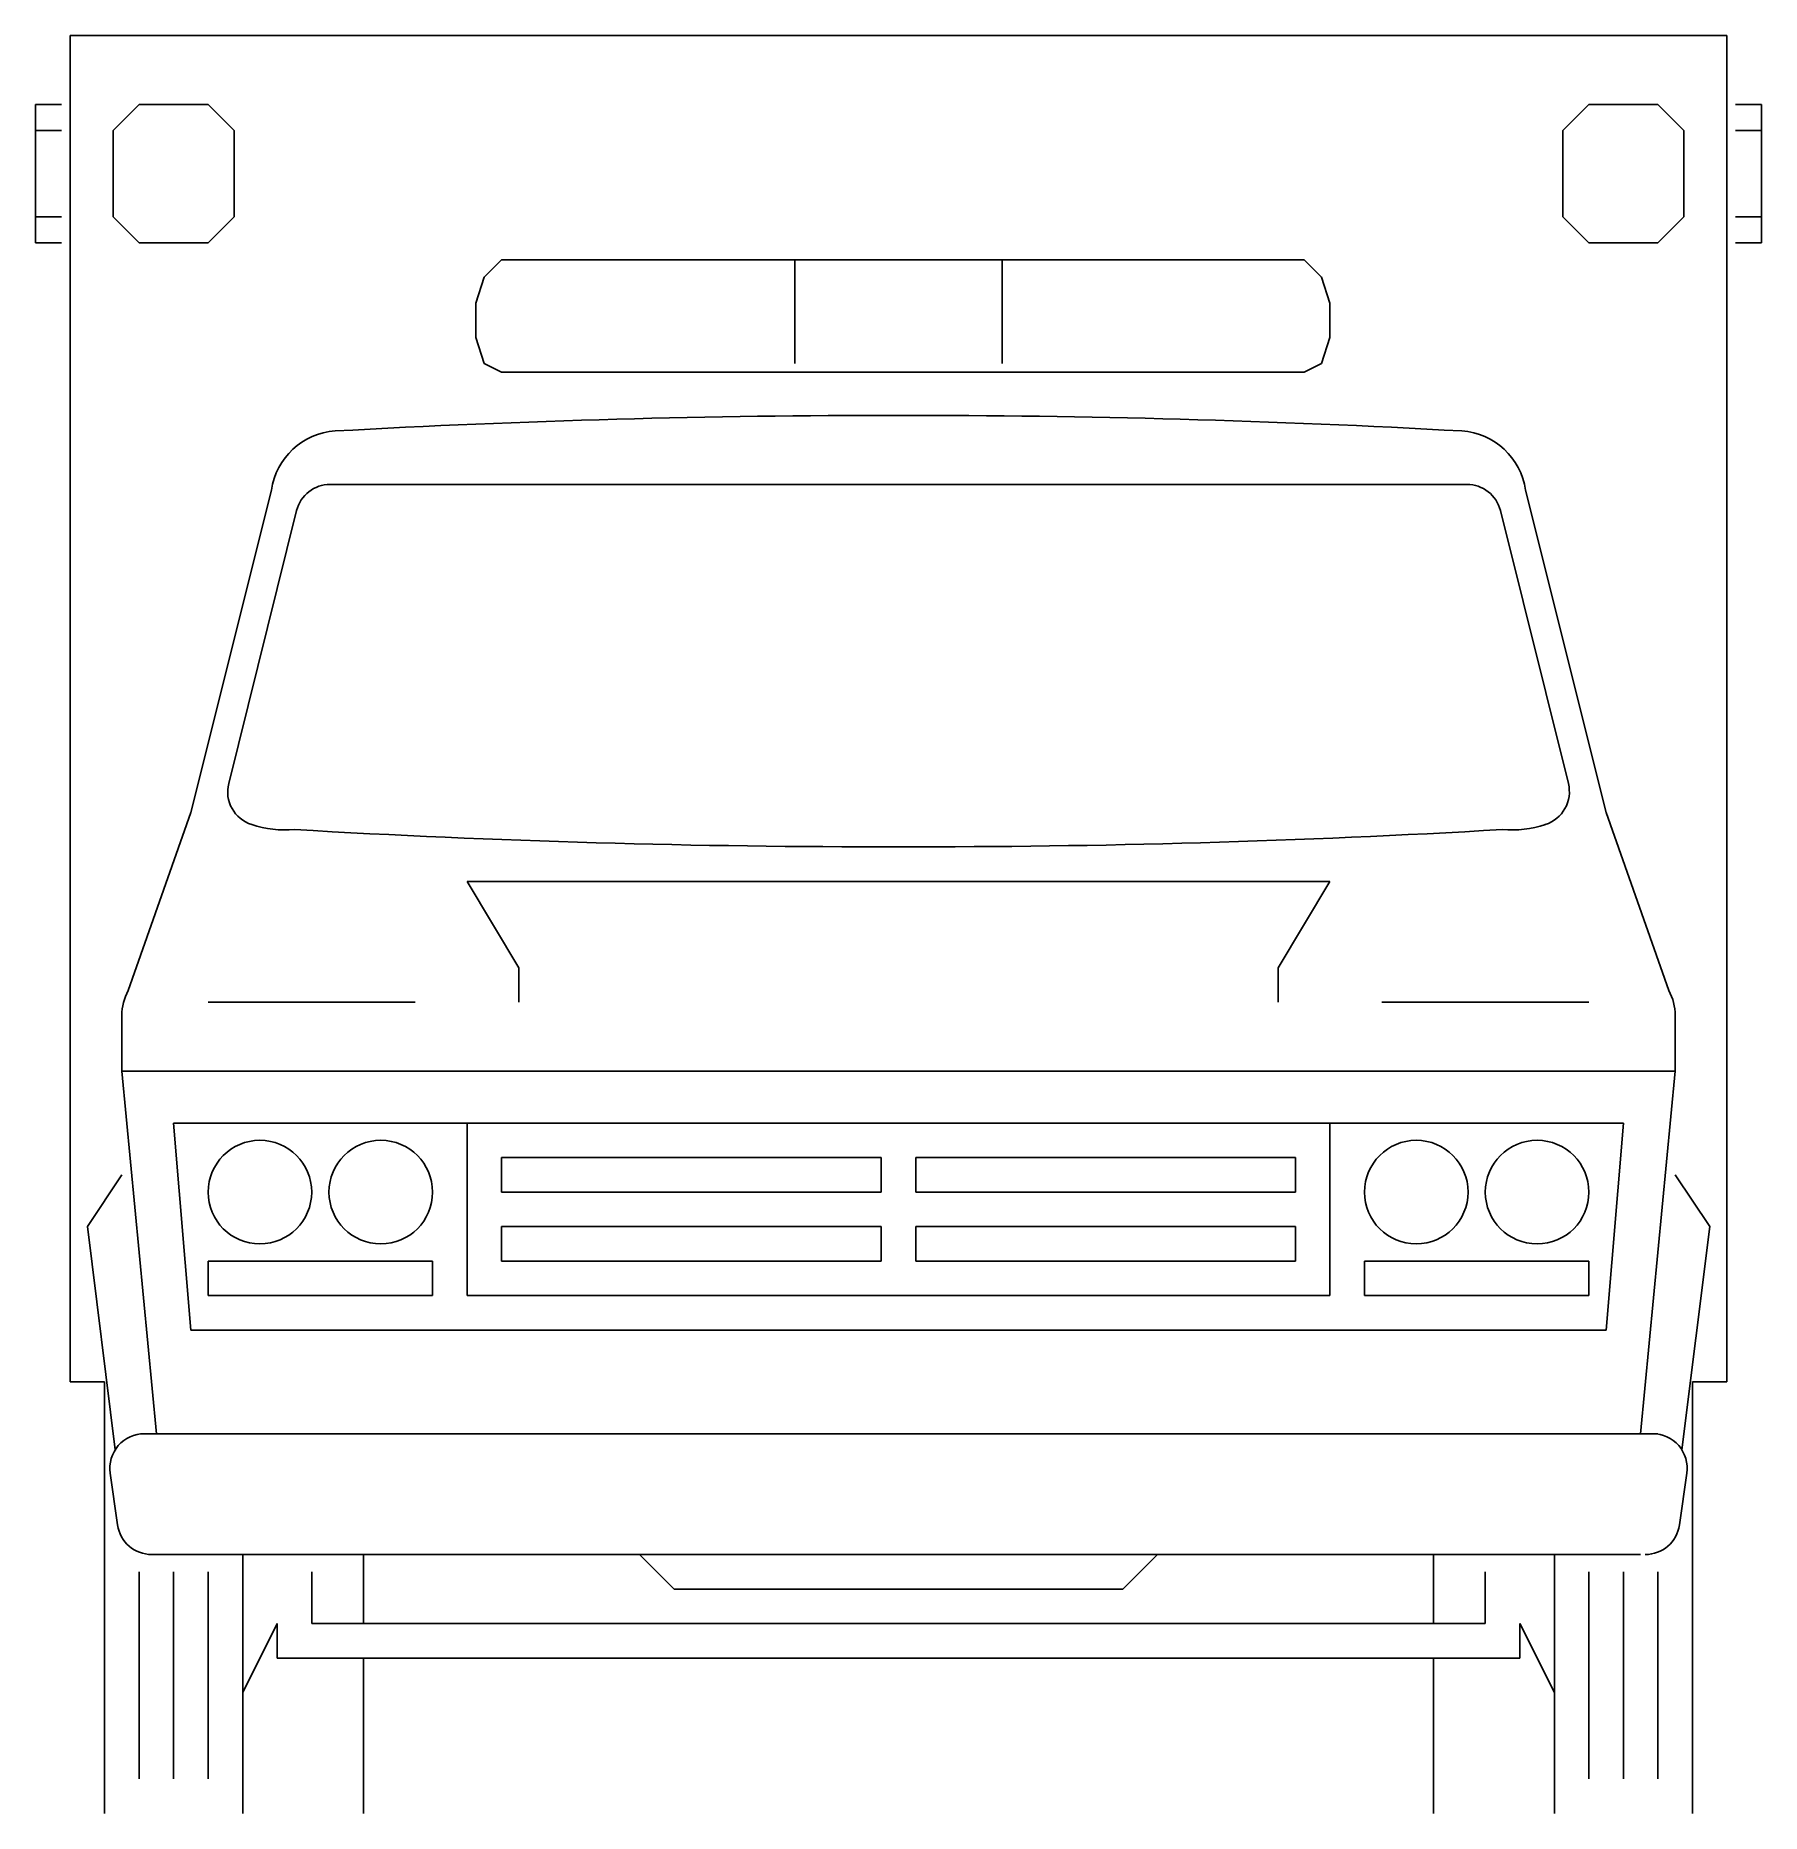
# Model space of a CAD drawing. Header units: millimetres. Extents: x -3170.77 to -3168.77, y 1939.69 to 1941.75.
import ezdxf

# ---------------------------------------------------------------- set-up
doc = ezdxf.new("R2010")
doc.units = ezdxf.units.MM
doc.header["$LTSCALE"] = 10
doc.layers.add('Veículos', color=2, linetype='Continuous')

msp = doc.modelspace()

# ---------------------------------------------------------------- linework, layer by layer
at = {"layer": 'Veículos'}
for p, q in [((-3170.7301, 1941.7456), (-3168.8101, 1941.7456)), ((-3170.7301, 1940.1856), (-3170.7301, 1941.7456)), ((-3168.8101, 1941.7456), (-3168.8101, 1940.1856)), ((-3170.7701, 1941.6656), (-3170.7701, 1941.5056)), ((-3170.7401, 1941.6656), (-3170.7701, 1941.6656)), ((-3170.6501, 1941.6656), (-3170.6801, 1941.6356)), ((-3170.5701, 1941.6656), (-3170.6501, 1941.6656)), ((-3170.5701, 1941.6656), (-3170.5401, 1941.6356)), ((-3168.9701, 1941.6656), (-3169.0001, 1941.6356)), ((-3168.9701, 1941.6656), (-3168.8901, 1941.6656)), ((-3168.8901, 1941.6656), (-3168.8601, 1941.6356)), ((-3168.8001, 1941.6656), (-3168.7701, 1941.6656)), ((-3168.7701, 1941.6656), (-3168.7701, 1941.5056)), ((-3170.7701, 1941.6356), (-3170.7401, 1941.6356)), ((-3170.6801, 1941.6356), (-3170.6801, 1941.5356)), ((-3170.5401, 1941.6356), (-3170.5401, 1941.5356)), ((-3169.0001, 1941.6356), (-3169.0001, 1941.5356)), ((-3168.8601, 1941.6356), (-3168.8601, 1941.5356)), ((-3168.7701, 1941.6356), (-3168.8001, 1941.6356)), ((-3170.7701, 1941.5356), (-3170.7401, 1941.5356)), ((-3170.6801, 1941.5356), (-3170.6501, 1941.5056)), ((-3170.5401, 1941.5356), (-3170.5701, 1941.5056)), ((-3169.0001, 1941.5356), (-3168.9701, 1941.5056)), ((-3168.8601, 1941.5356), (-3168.8901, 1941.5056)), ((-3168.7701, 1941.5356), (-3168.8001, 1941.5356)), ((-3170.7701, 1941.5056), (-3170.7401, 1941.5056)), ((-3170.5701, 1941.5056), (-3170.6501, 1941.5056)), ((-3168.9701, 1941.5056), (-3168.8901, 1941.5056)), ((-3168.7701, 1941.5056), (-3168.8001, 1941.5056)), ((-3170.2501, 1941.4656), (-3170.2301, 1941.4856)), ((-3170.2301, 1941.4856), (-3169.3001, 1941.4856)), ((-3169.8901, 1941.4856), (-3169.8901, 1941.3656)), ((-3169.6501, 1941.4856), (-3169.6501, 1941.3656)), ((-3169.2801, 1941.4656), (-3169.3001, 1941.4856)), ((-3170.2601, 1941.4356), (-3170.2501, 1941.4656)), ((-3169.2701, 1941.4356), (-3169.2801, 1941.4656)), ((-3170.2601, 1941.3956), (-3170.2601, 1941.4356)), ((-3169.2701, 1941.3956), (-3169.2701, 1941.4356)), ((-3170.2501, 1941.3656), (-3170.2601, 1941.3956)), ((-3169.2801, 1941.3656), (-3169.2701, 1941.3956)), ((-3170.2301, 1941.3556), (-3170.2501, 1941.3656)), ((-3169.3001, 1941.3556), (-3169.2801, 1941.3656)), ((-3170.2301, 1941.3556), (-3169.3001, 1941.3556)), ((-3170.4288, 1941.2256), (-3169.7701, 1941.2256)), ((-3169.1114, 1941.2256), (-3169.7701, 1941.2256)), ((-3170.5901, 1940.8456), (-3170.4968, 1941.219)), ((-3168.9501, 1940.8456), (-3169.0435, 1941.219)), ((-3170.5463, 1940.8792), (-3170.4677, 1941.1953)), ((-3168.9939, 1940.8792), (-3169.0726, 1941.1953)), ((-3170.6628, 1940.6391), (-3170.5901, 1940.8456)), ((-3168.8774, 1940.6391), (-3168.9501, 1940.8456)), ((-3170.2701, 1940.7656), (-3169.2701, 1940.7656)), ((-3170.2701, 1940.7656), (-3170.2101, 1940.6656)), ((-3169.2701, 1940.7656), (-3169.3301, 1940.6656)), ((-3170.2101, 1940.6656), (-3170.2101, 1940.6256)), ((-3169.3301, 1940.6656), (-3169.3301, 1940.6256)), ((-3170.5701, 1940.6256), (-3170.3301, 1940.6256)), ((-3168.9701, 1940.6256), (-3169.2101, 1940.6256)), ((-3170.6701, 1940.5456), (-3170.6701, 1940.6103)), ((-3168.8701, 1940.5456), (-3168.8701, 1940.6103)), ((-3170.6701, 1940.5456), (-3168.8701, 1940.5456)), ((-3170.6301, 1940.1256), (-3170.6701, 1940.5456)), ((-3168.9101, 1940.1256), (-3168.8701, 1940.5456)), ((-3170.6101, 1940.4856), (-3169.7701, 1940.4856)), ((-3170.5901, 1940.2456), (-3170.6101, 1940.4856)), ((-3170.2701, 1940.4856), (-3170.2701, 1940.2856)), ((-3168.9301, 1940.4856), (-3169.7701, 1940.4856)), ((-3169.2701, 1940.2856), (-3169.2701, 1940.4856)), ((-3168.9501, 1940.2456), (-3168.9301, 1940.4856)), ((-3169.7901, 1940.4456), (-3170.2301, 1940.4456)), ((-3170.2301, 1940.4456), (-3170.2301, 1940.4056)), ((-3169.7901, 1940.4056), (-3169.7901, 1940.4456)), ((-3169.3101, 1940.4456), (-3169.7501, 1940.4456)), ((-3169.7501, 1940.4056), (-3169.7501, 1940.4456)), ((-3169.3101, 1940.4056), (-3169.3101, 1940.4456)), ((-3170.6701, 1940.4256), (-3170.7101, 1940.3656)), ((-3168.8701, 1940.4256), (-3168.8301, 1940.3656)), ((-3170.2301, 1940.4056), (-3169.7901, 1940.4056)), ((-3169.7501, 1940.4056), (-3169.3101, 1940.4056)), ((-3170.7101, 1940.3656), (-3170.6778, 1940.107)), ((-3169.7901, 1940.3656), (-3170.2301, 1940.3656)), ((-3170.2301, 1940.3656), (-3170.2301, 1940.3256)), ((-3169.7901, 1940.3256), (-3169.7901, 1940.3656)), ((-3169.3101, 1940.3656), (-3169.7501, 1940.3656)), ((-3169.7501, 1940.3256), (-3169.7501, 1940.3656)), ((-3169.3101, 1940.3256), (-3169.3101, 1940.3656)), ((-3168.8301, 1940.3656), (-3168.8624, 1940.107)), ((-3170.5701, 1940.3256), (-3170.5701, 1940.2856)), ((-3170.3101, 1940.3256), (-3170.5701, 1940.3256)), ((-3170.3101, 1940.2856), (-3170.3101, 1940.3256)), ((-3170.2301, 1940.3256), (-3169.7901, 1940.3256)), ((-3169.7501, 1940.3256), (-3169.3101, 1940.3256)), ((-3169.2301, 1940.3256), (-3168.9701, 1940.3256)), ((-3169.2301, 1940.2856), (-3169.2301, 1940.3256)), ((-3168.9701, 1940.3256), (-3168.9701, 1940.2856)), ((-3170.5701, 1940.2856), (-3170.3101, 1940.2856)), ((-3170.2701, 1940.2856), (-3169.2701, 1940.2856)), ((-3168.9701, 1940.2856), (-3169.2301, 1940.2856)), ((-3170.5901, 1940.2456), (-3169.7701, 1940.2456)), ((-3168.9501, 1940.2456), (-3169.7701, 1940.2456)), ((-3170.7301, 1940.1856), (-3170.6901, 1940.1856)), ((-3170.6901, 1940.1856), (-3170.6901, 1939.6856)), ((-3168.8101, 1940.1856), (-3168.8501, 1940.1856)), ((-3168.8501, 1940.1856), (-3168.8501, 1939.6856)), ((-3170.644, 1940.1256), (-3168.8901, 1940.1256)), ((-3170.6836, 1940.08), (-3170.675, 1940.02)), ((-3168.8566, 1940.08), (-3168.8652, 1940.02)), ((-3170.6354, 1939.9856), (-3168.9101, 1939.9856)), ((-3170.5301, 1939.9856), (-3170.5301, 1939.6856)), ((-3170.3901, 1939.9856), (-3170.3901, 1939.9056)), ((-3170.0701, 1939.9856), (-3170.0301, 1939.9456)), ((-3169.4701, 1939.9856), (-3169.5101, 1939.9456)), ((-3169.1501, 1939.9856), (-3169.1501, 1939.9056)), ((-3169.0101, 1939.9856), (-3169.0101, 1939.6856)), ((-3170.6501, 1939.7256), (-3170.6501, 1939.9656)), ((-3170.6101, 1939.7256), (-3170.6101, 1939.9656)), ((-3170.5701, 1939.7256), (-3170.5701, 1939.9656)), ((-3170.4501, 1939.9656), (-3170.4501, 1939.9056)), ((-3169.0901, 1939.9656), (-3169.0901, 1939.9056)), ((-3168.9701, 1939.7256), (-3168.9701, 1939.9656)), ((-3168.9301, 1939.7256), (-3168.9301, 1939.9656)), ((-3168.8901, 1939.7256), (-3168.8901, 1939.9656)), ((-3170.0301, 1939.9456), (-3169.5101, 1939.9456)), ((-3170.5301, 1939.8256), (-3170.4901, 1939.9056)), ((-3170.4901, 1939.9056), (-3170.4901, 1939.8656)), ((-3170.4501, 1939.9056), (-3169.0901, 1939.9056)), ((-3169.0101, 1939.8256), (-3169.0501, 1939.9056)), ((-3169.0501, 1939.9056), (-3169.0501, 1939.8656)), ((-3170.4901, 1939.8656), (-3169.0501, 1939.8656)), ((-3170.3901, 1939.8656), (-3170.3901, 1939.6856)), ((-3169.1501, 1939.8656), (-3169.1501, 1939.6856))]:
    msp.add_line(p, q, dxfattribs=at)
for centre in [(-3170.5101, 1940.4056), (-3170.3701, 1940.4056), (-3169.1701, 1940.4056), (-3169.0301, 1940.4056)]:
    msp.add_circle(centre, 0.06, dxfattribs=at)
for centre, radius, start, end in [((-3169.7701, 1929.5267), 11.7789, 86.82253, 93.17747), ((-3170.4176, 1941.2077), 0.08, 93.8925, 171.8699), ((-3169.1227, 1941.2077), 0.08, 8.1301, 86.1075), ((-3170.4288, 1941.1856), 0.04, 90, 166.0222), ((-3169.1114, 1941.1856), 0.04, 13.9778, 90), ((-3170.5075, 1940.8695), 0.04, 166.0222, 252.3459), ((-3169.0327, 1940.8695), 0.04, 287.6541, 13.9778), ((-3170.4801, 1940.9556), 0.1304, 252.3459, 274.3987), ((-3169.0601, 1940.9556), 0.1304, 265.6013, 287.6541), ((-3169.7943, 1952.2345), 11.4288, 266.60987, 270.12114), ((-3169.746, 1952.2345), 11.4288, 269.87886, 273.39013), ((-3170.6101, 1940.6103), 0.06, 151.3895, 180), ((-3168.9301, 1940.6103), 0.06, 0, 28.6105), ((-3170.644, 1940.0856), 0.04, 90, 188.1301), ((-3168.8962, 1940.0856), 0.04, 351.8699, 90), ((-3170.6354, 1940.0256), 0.04, 188.1301, 270), ((-3168.9048, 1940.0256), 0.04, 270, 351.8699)]:
    msp.add_arc(centre, radius, start, end, dxfattribs=at)

doc.saveas('drawing.dxf')
